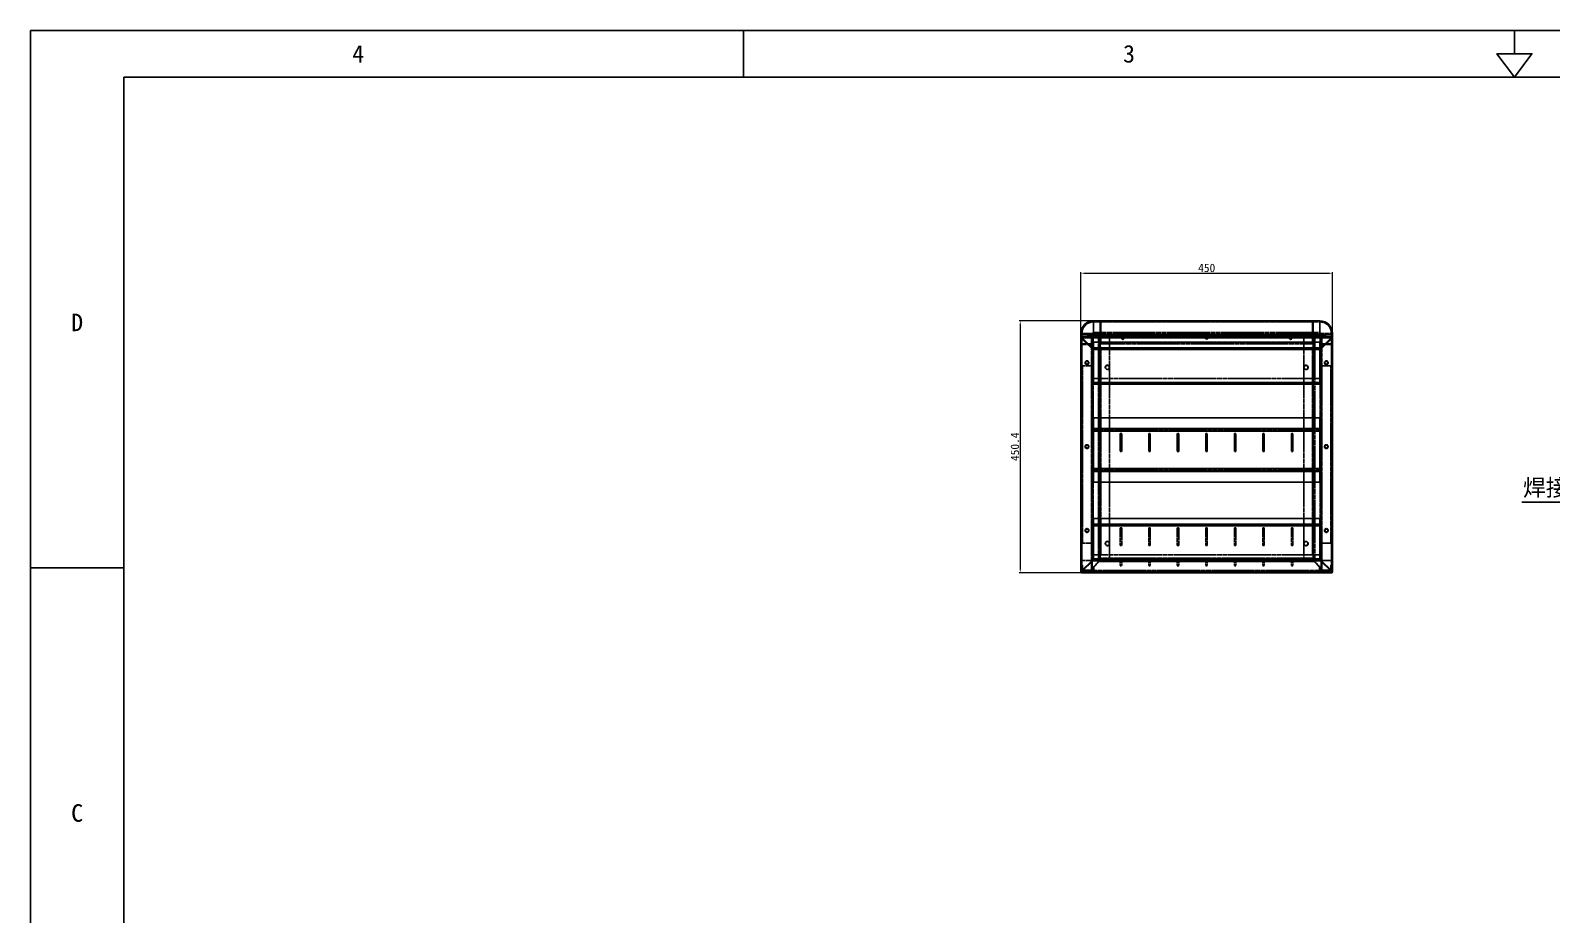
# Model space of a CAD drawing. Header units: millimetres. Extents: x 10653 to 40244, y 19163 to 29561.
# Drawn here: x 10653 to 13373, y 26845 to 28426 of the extents above; entities that cross this region are included whole.
import ezdxf
from ezdxf import colors
from ezdxf.entities.mleader import LeaderData, LeaderLine
from ezdxf.enums import TextEntityAlignment as Align
from ezdxf.math import Vec2, Vec3

# ---------------------------------------------------------------- set-up
doc = ezdxf.new("R2010")
doc.units = ezdxf.units.MM
doc.header["$PDSIZE"] = -1
doc.linetypes.add('HIDDEN', pattern=[1.905, 1.27, -0.635])
for name, color, linetype in [('02___PRT_ALL_AXES', 7, 'Continuous'), ('DEFAULT_2', 8, 'HIDDEN'), ('print', 30, 'Continuous')]:
    doc.layers.add(name, color=color, linetype=linetype)
doc.layers.add('dim', color=2, linetype='Continuous', lineweight=9)
doc.styles.add('Dartop', font='')
doc.styles.get('Dartop').set_extended_font_data('FangSong_GB2312')
doc.dimstyles.new('3', dxfattribs={"dimtxt": 15, "dimasz": 7, "dimexe": 2, "dimexo": 3, "dimgap": 2, "dimtad": 1, "dimzin": 9, "dimdsep": 46, "dimtxsty": 'Standard', "dimcen": 1, "dimadec": 1, "dimazin": 2, "dimtfac": 0.5, "dimtmove": 0, "dimatfit": 3, "dimfxl": 0, "dimtolj": 1, "dimlwd": 9, "dimlwe": 9, "dimarcsym": 0})

# ---------------------------------------------------------------- blocks, each defined once
blk = doc.blocks.new('*D329')
at = {"layer": 'Defpoints', "color": 0, "lineweight": 9, "transparency": 16777216}
for p in [(12981.6, 27991.7), (12531.6, 27869.6), (12981.6, 27826.8)]:
    blk.add_point(p, dxfattribs=at)
at = {"layer": 'dim', "color": 0, "lineweight": 9, "transparency": 16777216}
for p, q in [((12531.6, 27872.6), (12531.6, 27993.7)), ((12538.6, 27991.7), (12974.6, 27991.7)), ((12981.6, 27829.8), (12981.6, 27993.7))]:
    blk.add_line(p, q, dxfattribs=at)
for points in [[(12538.6, 27992.9), (12538.6, 27990.5), (12531.6, 27991.7)], [(12974.6, 27992.9), (12974.6, 27990.5), (12981.6, 27991.7)]]:
    blk.add_solid(points, dxfattribs=at)
at = {"layer": 'dim', "color": 0, "lineweight": 9, "transparency": 16777216, "insert": (12756.6, 28001.2), "char_height": 15, "attachment_point": 5}
blk.add_mtext('\\A1;450', dxfattribs=at)
blk = doc.blocks.new('*D330')
at = {"layer": 'Defpoints', "color": 0, "lineweight": 9, "transparency": 16777216}
for p in [(12636.6, 27906.7), (12423.2, 27456.3), (12636.6, 27456.3)]:
    blk.add_point(p, dxfattribs=at)
at = {"layer": 'dim', "color": 0, "lineweight": 9, "transparency": 16777216}
for p, q in [((12633.6, 27906.7), (12421.2, 27906.7)), ((12423.2, 27899.7), (12423.2, 27463.3)), ((12633.6, 27456.3), (12421.2, 27456.3))]:
    blk.add_line(p, q, dxfattribs=at)
for points in [[(12422, 27899.7), (12424.4, 27899.7), (12423.2, 27906.7)], [(12422, 27463.3), (12424.4, 27463.3), (12423.2, 27456.3)]]:
    blk.add_solid(points, dxfattribs=at)
at = {"layer": 'dim', "color": 0, "lineweight": 9, "transparency": 16777216, "insert": (12413.7, 27681.5), "char_height": 15, "attachment_point": 5, "rotation": 90}
blk.add_mtext('\\A1;450.4', dxfattribs=at)

msp = doc.modelspace()

# ---------------------------------------------------------------- linework, layer by layer
at = {"color": 0}
for p, q in [((11928.486, 28342.399), (11928.486, 28425.94)), ((13306.917, 28384.169), (13306.917, 28425.94)), ((10820.351, 24833.664), (10820.351, 28342.399)), ((10820.351, 28342.399), (15793.483, 28342.399)), ((10820.351, 27465.215), (10653.269, 27465.215))]:
    msp.add_line(p, q, dxfattribs=at)
at = {"color": 7, "linetype": 'Continuous'}
for p, q in [((12531.585, 27883.861), (12531.585, 27881.321)), ((12981.585, 27882.321), (12531.585, 27882.321)), ((12543.085, 27881.321), (12543.085, 27880.321)), ((12958.725, 27906.721), (12554.445, 27906.721)), ((12563.085, 27881.321), (12563.085, 27880.321)), ((12565.085, 27880.321), (12565.085, 27881.321)), ((12948.085, 27880.321), (12948.085, 27881.321)), ((12950.085, 27881.321), (12950.085, 27880.321)), ((12970.085, 27881.321), (12970.085, 27880.321)), ((12981.585, 27881.321), (12981.585, 27883.861)), ((12531.585, 27878.321), (12532.585, 27878.321)), ((12531.585, 27876.321), (12533.585, 27876.321)), ((12532.585, 27878.321), (12532.585, 27876.321)), ((12533.478, 27874.39), (12533.532, 27874.39)), ((12533.511, 27874.415), (12533.532, 27874.39)), ((12533.532, 27874.39), (12533.567, 27874.344)), ((12563.085, 27880.321), (12543.085, 27880.321)), ((12563.085, 27879.321), (12565.085, 27879.321)), ((12564.085, 27879.321), (12564.085, 27878.321)), ((12948.085, 27879.321), (12950.085, 27879.321)), ((12949.085, 27878.321), (12949.085, 27879.321)), ((12950.085, 27880.321), (12970.085, 27880.321)), ((12981.585, 27876.321), (12979.585, 27876.321)), ((12979.639, 27874.39), (12979.603, 27874.344)), ((12979.659, 27874.415), (12979.639, 27874.39)), ((12979.693, 27874.39), (12979.639, 27874.39)), ((12981.585, 27878.321), (12980.585, 27878.321)), ((12980.585, 27878.321), (12980.585, 27876.321)), ((12550.585, 27461.621), (12550.585, 27477.321)), ((12551.585, 27478.321), (12554.085, 27478.321)), ((12552.085, 27480.321), (12552.085, 27478.321)), ((12554.085, 27480.321), (12552.085, 27480.321)), ((12552.085, 27478.305), (12552.085, 27460.337)), ((12602.085, 27478.305), (12552.085, 27478.305)), ((12602.085, 27478.305), (12602.085, 27476.221)), ((12604.585, 27477.221), (12602.085, 27477.221)), ((12653.085, 27478.305), (12604.585, 27478.305)), ((12604.585, 27478.305), (12604.585, 27476.221)), ((12653.085, 27478.305), (12653.085, 27476.221)), ((12655.585, 27477.221), (12653.085, 27477.221)), ((12704.085, 27478.305), (12655.585, 27478.305)), ((12655.585, 27478.305), (12655.585, 27476.221)), ((12704.085, 27478.305), (12704.085, 27476.221)), ((12706.585, 27477.221), (12704.085, 27477.221)), ((12755.085, 27478.305), (12706.585, 27478.305)), ((12706.585, 27478.305), (12706.585, 27476.221)), ((12755.085, 27478.305), (12755.085, 27476.221)), ((12757.585, 27477.221), (12755.085, 27477.221)), ((12806.085, 27478.305), (12757.585, 27478.305)), ((12757.585, 27478.305), (12757.585, 27476.221)), ((12806.085, 27478.305), (12806.085, 27476.221)), ((12808.585, 27477.221), (12806.085, 27477.221)), ((12857.085, 27478.305), (12808.585, 27478.305)), ((12808.585, 27478.305), (12808.585, 27476.221)), ((12857.085, 27478.305), (12857.085, 27476.221)), ((12859.585, 27477.221), (12857.085, 27477.221)), ((12908.085, 27478.305), (12859.585, 27478.305)), ((12859.585, 27478.305), (12859.585, 27476.221)), ((12908.085, 27478.305), (12908.085, 27476.221)), ((12910.585, 27477.221), (12908.085, 27477.221)), ((12961.085, 27478.305), (12910.585, 27478.305)), ((12910.585, 27478.305), (12910.585, 27476.221)), ((12961.085, 27480.321), (12959.085, 27480.321)), ((12959.085, 27478.321), (12961.585, 27478.321)), ((12961.085, 27480.321), (12961.085, 27478.321)), ((12961.085, 27478.305), (12961.085, 27460.337)), ((12962.585, 27477.321), (12962.585, 27461.621)), ((12531.585, 27458.321), (12553.169, 27458.321)), ((12531.866, 27457.321), (12531.585, 27457.321)), ((12532.585, 27457.321), (12532.585, 27458.321)), ((12532.585, 27456.602), (12532.585, 27456.321)), ((12533.478, 27460.253), (12533.532, 27460.253)), ((12533.511, 27460.227), (12533.532, 27460.253)), ((12533.532, 27460.253), (12533.567, 27460.298)), ((12533.585, 27456.321), (12533.585, 27457.321)), ((12533.91, 27460.646), (12534.585, 27460.646)), ((12534.585, 27460.646), (12534.585, 27461.321)), ((12534.61, 27459.621), (12534.61, 27460.621)), ((12549.585, 27460.621), (12534.61, 27460.621)), ((12549.585, 27459.621), (12549.585, 27460.621)), ((12551.585, 27461.621), (12550.585, 27461.621)), ((12551.585, 27456.321), (12551.585, 27457.321)), ((12554.585, 27460.337), (12552.085, 27460.337)), ((12554.585, 27460.321), (12552.085, 27460.321)), ((12552.085, 27460.321), (12552.085, 27459.321)), ((12553.169, 27457.321), (12553.169, 27458.321)), ((12553.185, 27457.305), (12554.185, 27457.305)), ((12553.185, 27457.221), (12554.585, 27457.221)), ((12554.185, 27456.221), (12554.185, 27457.305)), ((12554.585, 27456.221), (12554.585, 27457.221)), ((12961.085, 27460.337), (12958.585, 27460.337)), ((12961.085, 27460.321), (12958.585, 27460.321)), ((12958.585, 27457.221), (12959.985, 27457.221)), ((12958.585, 27456.221), (12958.585, 27457.221)), ((12959.985, 27457.305), (12958.985, 27457.305)), ((12958.985, 27456.221), (12958.985, 27457.305)), ((12960.001, 27458.321), (12981.585, 27458.321)), ((12960.001, 27457.321), (12960.001, 27458.321)), ((12961.085, 27460.321), (12961.085, 27459.321)), ((12961.585, 27461.621), (12962.585, 27461.621)), ((12961.585, 27456.321), (12961.585, 27457.321)), ((12963.585, 27460.621), (12978.56, 27460.621)), ((12963.585, 27459.621), (12963.585, 27460.621)), ((12978.56, 27459.621), (12978.56, 27460.621)), ((12978.585, 27460.646), (12978.585, 27461.321)), ((12979.26, 27460.646), (12978.585, 27460.646)), ((12979.585, 27456.321), (12979.585, 27457.321)), ((12979.639, 27460.253), (12979.603, 27460.298)), ((12979.693, 27460.253), (12979.639, 27460.253)), ((12979.659, 27460.227), (12979.639, 27460.253)), ((12980.585, 27457.321), (12980.585, 27458.321)), ((12980.585, 27456.602), (12980.585, 27456.321)), ((12981.304, 27457.321), (12981.585, 27457.321))]:
    msp.add_line(p, q, dxfattribs=at)
at = {"color": 3, "linetype": 'Continuous'}
for p, q in [((12531.585, 27881.321), (12531.585, 27457.321)), ((12981.585, 27881.321), (12531.585, 27881.321)), ((12532.61, 27881.321), (12532.61, 27878.321)), ((12980.56, 27878.321), (12980.56, 27881.321)), ((12981.585, 27457.321), (12981.585, 27881.321)), ((12980.585, 27878.321), (12532.585, 27878.321)), ((12532.585, 27877.321), (12551.585, 27858.321)), ((12533.478, 27874.39), (12533.585, 27874.321)), ((12979.585, 27876.321), (12533.585, 27876.321)), ((12533.585, 27874.321), (12533.585, 27460.321)), ((12551.585, 27856.321), (12533.585, 27874.321)), ((12961.585, 27858.321), (12551.585, 27858.321)), ((12551.585, 27461.621), (12551.585, 27856.321)), ((12552.56, 27880.321), (12552.56, 27878.321)), ((12553.585, 27880.321), (12553.585, 27878.321)), ((12554.085, 27793.321), (12554.085, 27858.321)), ((12554.085, 27855.321), (12959.085, 27855.321)), ((12563.085, 27878.321), (12563.085, 27879.321)), ((12565.085, 27880.321), (12565.085, 27878.321)), ((12565.085, 27880.321), (12948.085, 27880.321)), ((12948.085, 27878.321), (12948.085, 27880.321)), ((12950.085, 27879.321), (12950.085, 27878.321)), ((12959.085, 27793.321), (12959.085, 27858.321)), ((12959.585, 27878.321), (12959.585, 27880.321)), ((12960.61, 27878.321), (12960.61, 27880.321)), ((12961.585, 27858.321), (12980.585, 27877.321)), ((12979.585, 27874.321), (12961.585, 27856.321)), ((12961.585, 27856.321), (12961.585, 27461.621)), ((12979.693, 27874.39), (12979.585, 27874.321)), ((12979.585, 27460.321), (12979.585, 27874.321)), ((12554.085, 27796.321), (12959.085, 27796.321)), ((12554.085, 27793.321), (12959.085, 27793.321)), ((12554.085, 27618.321), (12554.085, 27733.321)), ((12959.085, 27733.321), (12554.085, 27733.321)), ((12959.085, 27618.321), (12959.085, 27733.321)), ((12959.085, 27714.321), (12554.085, 27714.321)), ((12959.085, 27713.321), (12554.085, 27713.321)), ((12959.085, 27709.321), (12554.085, 27709.321)), ((12959.085, 27642.321), (12554.085, 27642.321)), ((12959.085, 27638.321), (12554.085, 27638.321)), ((12959.085, 27637.321), (12554.085, 27637.321)), ((12959.085, 27618.321), (12554.085, 27618.321)), ((12554.085, 27478.321), (12554.085, 27553.321)), ((12554.085, 27553.321), (12959.085, 27553.321)), ((12959.085, 27543.321), (12554.085, 27543.321)), ((12554.085, 27540.321), (12959.085, 27540.321)), ((12959.085, 27478.321), (12959.085, 27553.321)), ((12533.585, 27460.321), (12551.585, 27478.321)), ((12550.585, 27475.321), (12535.885, 27460.621)), ((12552.085, 27476.821), (12551.585, 27476.321)), ((12554.085, 27481.321), (12959.085, 27481.321)), ((12554.085, 27478.321), (12959.085, 27478.321)), ((12564.585, 27476.221), (12554.585, 27466.221)), ((12564.585, 27476.221), (12948.585, 27476.221)), ((12602.085, 27477.296), (12604.585, 27477.296)), ((12653.085, 27477.296), (12655.585, 27477.296)), ((12704.085, 27477.296), (12706.585, 27477.296)), ((12755.085, 27477.296), (12757.585, 27477.296)), ((12806.085, 27477.296), (12808.585, 27477.296)), ((12857.085, 27477.296), (12859.585, 27477.296)), ((12908.085, 27477.296), (12910.585, 27477.296)), ((12958.585, 27466.221), (12948.585, 27476.221)), ((12961.085, 27476.821), (12961.585, 27476.321)), ((12961.585, 27478.321), (12979.585, 27460.321)), ((12962.585, 27475.321), (12977.285, 27460.621)), ((12531.86, 27457.328), (12531.585, 27457.321)), ((12553.169, 27457.321), (12532.585, 27457.321)), ((12532.592, 27456.596), (12532.585, 27456.321)), ((12532.585, 27456.321), (12553.767, 27456.321)), ((12532.61, 27458.574), (12532.61, 27458.321)), ((12533.478, 27460.253), (12533.585, 27460.321)), ((12534.885, 27459.621), (12533.585, 27458.321)), ((12549.585, 27459.621), (12534.61, 27459.621)), ((12554.585, 27459.321), (12552.085, 27459.321)), ((12553.185, 27457.221), (12553.185, 27457.305)), ((12554.585, 27457.346), (12554.185, 27457.346)), ((12554.185, 27456.221), (12958.985, 27456.221)), ((12554.585, 27457.221), (12554.585, 27466.221)), ((12554.585, 27458.221), (12958.585, 27458.221)), ((12958.585, 27457.221), (12958.585, 27466.221)), ((12961.085, 27459.321), (12958.585, 27459.321)), ((12958.985, 27457.346), (12958.585, 27457.346)), ((12980.585, 27456.321), (12959.403, 27456.321)), ((12959.985, 27457.221), (12959.985, 27457.305)), ((12960.001, 27457.321), (12980.585, 27457.321)), ((12963.585, 27459.621), (12978.56, 27459.621)), ((12978.285, 27459.621), (12979.585, 27458.321)), ((12979.693, 27460.253), (12979.585, 27460.321)), ((12980.56, 27458.321), (12980.56, 27458.574)), ((12980.578, 27456.596), (12980.585, 27456.321)), ((12981.31, 27457.328), (12981.585, 27457.321))]:
    msp.add_line(p, q, dxfattribs=at)
at = {"color": 0}
msp.add_lwpolyline([(13306.917, 28342.399), (13338.245, 28384.169), (13275.589, 28384.169), (13306.917, 28342.399)], close=True, dxfattribs=at)
at = {"color": 7, "linetype": 'Continuous'}
for centre, radius, start, end in [((12554.445, 27883.861), 22.86, 90, 180), ((12958.725, 27883.861), 22.86, 0, 90), ((12563.085, 27879.321), 1, 0, 90), ((12950.085, 27879.321), 1, 90, 180), ((12533.585, 27458.321), 1, 180, 270), ((12534.61, 27460.646), 0.025, 180, 270), ((12549.585, 27461.621), 1, 270, 0), ((12553.169, 27457.305), 1.016, 0, 90), ((12960.001, 27457.305), 1.016, 90, 180), ((12963.585, 27461.621), 1, 180, 270), ((12978.56, 27460.646), 0.025, 270, 0), ((12979.585, 27458.321), 1, 270, 0)]:
    msp.add_arc(centre, radius, start, end, dxfattribs=at)
at = {"color": 3, "linetype": 'Continuous'}
for centre, radius, start, end in [((12563.085, 27879.321), 2, 0, 90), ((12950.085, 27879.321), 2, 90, 180), ((12533.585, 27458.321), 2, 180, 270), ((12534.61, 27460.646), 1.025, 196.053702, 270), ((12549.585, 27461.621), 2, 270, 0), ((12553.169, 27457.305), 0.0159, 0, 90), ((12554.185, 27457.221), 1, 180, 270), ((12958.985, 27457.221), 1, 270, 0), ((12960.001, 27457.305), 0.0159, 90, 180), ((12963.585, 27461.621), 2, 180, 270), ((12978.56, 27460.646), 1.025, 270, 343.946298), ((12979.585, 27458.321), 2, 270, 0)]:
    msp.add_arc(centre, radius, start, end, dxfattribs=at)
at = {"color": 2, "linetype": 'Continuous'}
for centre in [(12579.085, 27823.321), (12934.085, 27823.321), (12579.085, 27508.321), (12934.085, 27508.321)]:
    msp.add_arc(centre, 4, 255, 195, dxfattribs=at)
at = {"color": 3, "linetype": 'Continuous'}
for points in [[(12531.585, 27876.321), (12531.585, 27876.153), (12531.677, 27875.886), (12531.903, 27875.582), (12532.234, 27875.246), (12532.767, 27874.845), (12533.231, 27874.547), (12533.478, 27874.39)], [(12981.585, 27876.321), (12981.585, 27876.153), (12981.493, 27875.886), (12981.267, 27875.582), (12980.936, 27875.246), (12980.403, 27874.845), (12979.939, 27874.547), (12979.693, 27874.39)], [(12531.585, 27458.321), (12531.585, 27458.489), (12531.677, 27458.756), (12531.903, 27459.06), (12532.234, 27459.397), (12532.767, 27459.797), (12533.231, 27460.096), (12533.478, 27460.253)], [(12981.585, 27458.321), (12981.585, 27458.489), (12981.493, 27458.756), (12981.267, 27459.06), (12980.936, 27459.397), (12980.403, 27459.797), (12979.939, 27460.096), (12979.693, 27460.253)]]:
    msp.add_open_spline(points, degree=3, knots=[0, 0, 0, 0, 0.18024056, 0.28657179, 0.40679, 0.68606918, 1, 1, 1, 1], dxfattribs=at)
at = {"color": 7, "linetype": 'Continuous'}
for points in [[(12532.585, 27876.321), (12532.585, 27876.161), (12532.637, 27875.827), (12532.847, 27875.347), (12533.152, 27874.878), (12533.389, 27874.572), (12533.511, 27874.415)], [(12980.585, 27876.321), (12980.585, 27876.161), (12980.533, 27875.827), (12980.323, 27875.347), (12980.018, 27874.878), (12979.782, 27874.572), (12979.659, 27874.415)], [(12532.585, 27458.321), (12532.585, 27458.482), (12532.637, 27458.815), (12532.847, 27459.295), (12533.152, 27459.764), (12533.389, 27460.07), (12533.511, 27460.227)], [(12980.585, 27458.321), (12980.585, 27458.482), (12980.533, 27458.815), (12980.323, 27459.295), (12980.018, 27459.764), (12979.782, 27460.07), (12979.659, 27460.227)]]:
    msp.add_open_spline(points, degree=3, knots=[0, 0, 0, 0, 0.22320891, 0.46241624, 0.72330962, 1, 1, 1, 1], dxfattribs=at)
at = {"layer": '02___PRT_ALL_AXES', "color": 8, "linetype": 'HIDDEN'}
for p, q in [((12548.085, 27881.321), (12548.085, 27880.321)), ((12548.085, 27881.321), (12555.085, 27881.321)), ((12550.085, 27882.321), (12550.085, 27881.321)), ((12550.085, 27882.321), (12553.085, 27882.321)), ((12550.585, 27881.321), (12550.585, 27880.321)), ((12552.585, 27881.321), (12552.585, 27880.321)), ((12553.085, 27882.321), (12553.085, 27881.321)), ((12555.085, 27881.321), (12555.085, 27880.321)), ((12629.335, 27881.321), (12629.335, 27880.321)), ((12629.335, 27881.321), (12630.085, 27881.321)), ((12630.085, 27882.321), (12630.085, 27881.321)), ((12630.085, 27882.321), (12633.085, 27882.321)), ((12630.085, 27881.321), (12633.085, 27881.321)), ((12631.585, 27880.321), (12631.585, 27881.321)), ((12633.085, 27882.321), (12633.085, 27881.321)), ((12633.085, 27881.321), (12633.835, 27881.321)), ((12633.835, 27881.321), (12633.835, 27880.321)), ((12649.585, 27906.721), (12649.585, 27905.721)), ((12663.085, 27906.721), (12649.585, 27906.721)), ((12663.085, 27905.721), (12649.585, 27905.721)), ((12658.085, 27906.721), (12658.085, 27905.721)), ((12658.585, 27906.721), (12658.585, 27905.721)), ((12663.085, 27906.721), (12663.085, 27905.721)), ((12754.335, 27881.321), (12754.335, 27880.321)), ((12754.335, 27881.321), (12755.085, 27881.321)), ((12755.085, 27882.321), (12755.085, 27881.321)), ((12755.085, 27882.321), (12758.085, 27882.321)), ((12755.085, 27881.321), (12758.085, 27881.321)), ((12756.585, 27880.321), (12756.585, 27881.321)), ((12758.085, 27882.321), (12758.085, 27881.321)), ((12758.085, 27881.321), (12758.835, 27881.321)), ((12758.835, 27881.321), (12758.835, 27880.321)), ((12850.085, 27906.721), (12850.085, 27905.721)), ((12863.585, 27906.721), (12850.085, 27906.721)), ((12863.585, 27905.721), (12850.085, 27905.721)), ((12854.585, 27906.721), (12854.585, 27905.721)), ((12855.085, 27906.721), (12855.085, 27905.721)), ((12863.585, 27906.721), (12863.585, 27905.721)), ((12879.335, 27881.321), (12879.335, 27880.321)), ((12879.335, 27881.321), (12880.085, 27881.321)), ((12880.085, 27882.321), (12880.085, 27881.321)), ((12880.085, 27882.321), (12883.085, 27882.321)), ((12880.085, 27881.321), (12883.085, 27881.321)), ((12881.585, 27880.321), (12881.585, 27881.321)), ((12883.085, 27882.321), (12883.085, 27881.321)), ((12883.085, 27881.321), (12883.835, 27881.321)), ((12883.835, 27881.321), (12883.835, 27880.321)), ((12960.085, 27882.321), (12960.085, 27881.321)), ((12960.085, 27882.321), (12963.085, 27882.321)), ((12960.085, 27881.321), (12963.085, 27881.321)), ((12963.085, 27882.321), (12963.085, 27881.321)), ((12548.085, 27880.321), (12555.085, 27880.321)), ((12564.085, 27877.971), (12564.085, 27873.471)), ((12565.085, 27877.971), (12564.085, 27877.971)), ((12565.085, 27873.471), (12564.085, 27873.471)), ((12565.085, 27877.971), (12565.085, 27873.471)), ((12629.335, 27880.321), (12633.835, 27880.321)), ((12652.585, 27866.721), (12652.585, 27865.721)), ((12652.585, 27866.721), (12668.585, 27866.721)), ((12652.585, 27865.721), (12668.585, 27865.721)), ((12668.585, 27866.721), (12668.585, 27865.721)), ((12754.335, 27880.321), (12758.835, 27880.321)), ((12844.585, 27866.721), (12844.585, 27865.721)), ((12844.585, 27866.721), (12860.585, 27866.721)), ((12844.585, 27865.721), (12860.585, 27865.721)), ((12860.585, 27866.721), (12860.585, 27865.721)), ((12879.335, 27880.321), (12883.835, 27880.321)), ((12948.085, 27877.971), (12948.085, 27873.471)), ((12949.085, 27877.971), (12948.085, 27877.971)), ((12948.085, 27875.721), (12949.085, 27875.721)), ((12949.085, 27873.471), (12948.085, 27873.471)), ((12949.085, 27877.971), (12949.085, 27873.471))]:
    msp.add_line(p, q, dxfattribs=at)
for centre, radius in [((12606.585, 27875.721), 2.25), ((12756.585, 27875.721), 2.25), ((12906.585, 27875.721), 2.25), ((12542.585, 27831.721), 3.5), ((12970.585, 27831.721), 3.5), ((12542.585, 27681.721), 3.5), ((12970.585, 27681.721), 3.5), ((12542.585, 27531.721), 3.5), ((12970.585, 27531.721), 3.5)]:
    msp.add_circle(centre, radius, dxfattribs=at)
at = {"layer": '02___PRT_ALL_AXES', "color": 3, "linetype": 'Continuous'}
for centre in [(12579.085, 27823.321), (12934.085, 27823.321), (12579.085, 27508.321), (12934.085, 27508.321)]:
    msp.add_circle(centre, 3.5, dxfattribs=at)
at = {"layer": 'DEFAULT_2', "color": 8, "linetype": 'HIDDEN'}
for p, q in [((12531.585, 27883.861), (12553.585, 27883.861)), ((12532.585, 27883.861), (12532.585, 27878.321)), ((12532.61, 27883.861), (12532.61, 27881.321)), ((12533.585, 27874.321), (12533.585, 27883.861)), ((12552.56, 27883.861), (12552.56, 27880.321)), ((12552.585, 27883.861), (12552.585, 27477.32)), ((12553.585, 27883.861), (12553.585, 27880.321)), ((12554.445, 27906.721), (12554.445, 27884.721)), ((12567.085, 27905.721), (12554.445, 27905.721)), ((12958.725, 27905.696), (12554.445, 27905.696)), ((12958.725, 27904.721), (12554.445, 27904.721)), ((12958.725, 27885.746), (12554.445, 27885.746)), ((12958.725, 27885.721), (12554.445, 27885.721)), ((12958.725, 27884.721), (12554.445, 27884.721)), ((12557.585, 27881.321), (12557.585, 27882.321)), ((12566.085, 27877.321), (12566.085, 27905.721)), ((12567.085, 27867.721), (12567.085, 27905.721)), ((12946.085, 27905.721), (12567.085, 27905.721)), ((12946.085, 27867.721), (12946.085, 27905.721)), ((12958.725, 27905.721), (12946.085, 27905.721)), ((12947.085, 27877.321), (12947.085, 27905.721)), ((12955.585, 27881.321), (12955.585, 27882.321)), ((12958.085, 27881.321), (12958.085, 27880.321)), ((12958.725, 27906.721), (12958.725, 27884.721)), ((12959.585, 27880.321), (12959.585, 27883.861)), ((12981.585, 27883.861), (12959.585, 27883.861)), ((12960.585, 27477.321), (12960.585, 27883.861)), ((12960.61, 27880.321), (12960.61, 27883.861)), ((12962.585, 27881.321), (12962.585, 27880.321)), ((12965.085, 27881.321), (12965.085, 27880.321)), ((12979.585, 27874.321), (12979.585, 27883.861)), ((12980.56, 27881.321), (12980.56, 27883.861)), ((12980.585, 27878.321), (12980.585, 27883.861)), ((12980.585, 27877.321), (12532.585, 27877.321)), ((12533.585, 27876.621), (12532.585, 27876.621)), ((12532.585, 27826.321), (12532.585, 27876.321)), ((12533.585, 27865.637), (12532.585, 27865.637)), ((12532.61, 27878.321), (12532.61, 27458.574)), ((12533.477, 27878.318), (12533.531, 27877.32)), ((12533.511, 27874.415), (12533.532, 27874.39)), ((12533.532, 27874.39), (12533.585, 27874.321)), ((12533.567, 27874.344), (12533.585, 27874.321)), ((12533.601, 27865.621), (12533.601, 27864.621)), ((12549.585, 27865.621), (12533.601, 27865.621)), ((12549.585, 27864.621), (12533.601, 27864.621)), ((12549.585, 27865.621), (12549.585, 27864.621)), ((12550.56, 27878.321), (12550.56, 27877.321)), ((12550.585, 27877.296), (12550.585, 27865.621)), ((12551.585, 27877.296), (12550.585, 27877.296)), ((12551.585, 27865.621), (12550.585, 27865.621)), ((12550.585, 27477.321), (12550.585, 27863.621)), ((12551.585, 27863.621), (12550.585, 27863.621)), ((12551.585, 27877.296), (12551.585, 27865.621)), ((12551.585, 27856.321), (12551.585, 27863.621)), ((12552.56, 27878.321), (12552.56, 27477.296)), ((12553.585, 27878.321), (12553.585, 27477.321)), ((12554.085, 27868.321), (12554.085, 27858.321)), ((12554.085, 27868.321), (12959.085, 27868.321)), ((12563.085, 27480.321), (12563.085, 27878.321)), ((12564.085, 27878.321), (12564.085, 27480.321)), ((12565.085, 27878.321), (12565.085, 27480.321)), ((12565.085, 27860.321), (12567.585, 27860.321)), ((12566.085, 27877.321), (12566.085, 27482.321)), ((12567.085, 27877.221), (12566.085, 27877.221)), ((12567.085, 27875.721), (12566.085, 27875.721)), ((12567.085, 27874.221), (12566.085, 27874.221)), ((12567.085, 27867.721), (12566.085, 27867.721)), ((12946.085, 27867.721), (12567.085, 27867.721)), ((12567.585, 27487.321), (12567.585, 27860.321)), ((12568.085, 27866.721), (12568.085, 27865.721)), ((12945.085, 27866.721), (12568.085, 27866.721)), ((12945.085, 27865.721), (12568.085, 27865.721)), ((12583.085, 27877.321), (12583.085, 27482.321)), ((12930.085, 27482.321), (12930.085, 27877.321)), ((12945.085, 27866.721), (12945.085, 27865.721)), ((12945.585, 27487.321), (12945.585, 27860.321)), ((12948.085, 27860.321), (12945.585, 27860.321)), ((12947.085, 27877.221), (12946.085, 27877.221)), ((12946.085, 27875.721), (12947.085, 27875.721)), ((12947.085, 27874.221), (12946.085, 27874.221)), ((12946.085, 27867.721), (12947.085, 27867.721)), ((12947.085, 27482.321), (12947.085, 27877.321)), ((12948.085, 27878.321), (12948.085, 27480.321)), ((12949.085, 27878.321), (12949.085, 27480.321)), ((12950.085, 27878.321), (12950.085, 27480.321)), ((12959.085, 27868.321), (12959.085, 27858.321)), ((12959.585, 27477.321), (12959.585, 27878.321)), ((12960.61, 27477.296), (12960.61, 27878.321)), ((12961.585, 27877.296), (12961.585, 27865.621)), ((12961.585, 27877.296), (12962.585, 27877.296)), ((12961.585, 27865.621), (12962.585, 27865.621)), ((12961.585, 27863.621), (12962.585, 27863.621)), ((12961.585, 27863.621), (12961.585, 27856.321)), ((12962.585, 27877.296), (12962.585, 27865.621)), ((12962.585, 27863.621), (12962.585, 27477.321)), ((12962.61, 27878.321), (12962.61, 27877.321)), ((12963.585, 27865.621), (12979.569, 27865.621)), ((12963.585, 27865.621), (12963.585, 27864.621)), ((12963.585, 27864.621), (12979.569, 27864.621)), ((12979.569, 27865.621), (12979.569, 27864.621)), ((12979.585, 27876.621), (12980.585, 27876.621)), ((12979.639, 27874.39), (12979.585, 27874.321)), ((12979.603, 27874.344), (12979.585, 27874.321)), ((12979.585, 27865.637), (12980.585, 27865.637)), ((12979.694, 27878.318), (12979.639, 27877.32)), ((12979.659, 27874.415), (12979.639, 27874.39)), ((12980.56, 27458.574), (12980.56, 27878.321)), ((12980.585, 27826.321), (12980.585, 27876.321)), ((12532.585, 27826.321), (12532.585, 27509.321)), ((12532.585, 27826.321), (12551.585, 27826.321)), ((12533.61, 27826.321), (12533.61, 27509.321)), ((12534.585, 27826.321), (12534.585, 27509.321)), ((12542.585, 27835.221), (12542.585, 27834.221)), ((12542.585, 27828.221), (12542.585, 27829.221)), ((12980.585, 27826.321), (12961.585, 27826.321)), ((12970.585, 27835.221), (12970.585, 27834.221)), ((12970.585, 27828.221), (12970.585, 27829.221)), ((12978.585, 27509.321), (12978.585, 27826.321)), ((12979.56, 27509.321), (12979.56, 27826.321)), ((12980.585, 27509.321), (12980.585, 27826.321)), ((12554.085, 27803.321), (12959.085, 27803.321)), ((12959.085, 27710.321), (12554.085, 27710.321)), ((12602.085, 27705.121), (12602.085, 27673.121)), ((12604.585, 27705.121), (12602.085, 27705.121)), ((12604.585, 27673.121), (12604.585, 27705.121)), ((12653.085, 27705.121), (12653.085, 27673.121)), ((12655.585, 27705.121), (12653.085, 27705.121)), ((12655.585, 27673.121), (12655.585, 27705.121)), ((12704.085, 27705.121), (12704.085, 27673.121)), ((12706.585, 27705.121), (12704.085, 27705.121)), ((12706.585, 27673.121), (12706.585, 27705.121)), ((12755.085, 27705.121), (12755.085, 27673.121)), ((12757.585, 27705.121), (12755.085, 27705.121)), ((12757.585, 27673.121), (12757.585, 27705.121)), ((12808.585, 27705.121), (12806.085, 27705.121)), ((12806.085, 27705.121), (12806.085, 27673.121)), ((12808.585, 27673.121), (12808.585, 27705.121)), ((12859.585, 27705.121), (12857.085, 27705.121)), ((12857.085, 27705.121), (12857.085, 27673.121)), ((12859.585, 27673.121), (12859.585, 27705.121)), ((12910.585, 27705.121), (12908.085, 27705.121)), ((12908.085, 27705.121), (12908.085, 27673.121)), ((12910.585, 27673.121), (12910.585, 27705.121)), ((12542.585, 27685.221), (12542.585, 27684.221)), ((12542.585, 27678.221), (12542.585, 27679.221)), ((12602.085, 27673.121), (12604.585, 27673.121)), ((12653.085, 27673.121), (12655.585, 27673.121)), ((12704.085, 27673.121), (12706.585, 27673.121)), ((12755.085, 27673.121), (12757.585, 27673.121)), ((12806.085, 27673.121), (12808.585, 27673.121)), ((12857.085, 27673.121), (12859.585, 27673.121)), ((12908.085, 27673.121), (12910.585, 27673.121)), ((12970.585, 27685.221), (12970.585, 27684.221)), ((12970.585, 27678.221), (12970.585, 27679.221)), ((12959.085, 27641.321), (12554.085, 27641.321)), ((12542.585, 27535.221), (12542.585, 27534.221)), ((12542.585, 27528.221), (12542.585, 27529.221)), ((12602.085, 27536.621), (12602.085, 27504.621)), ((12604.585, 27536.621), (12602.085, 27536.621)), ((12604.585, 27504.621), (12604.585, 27536.621)), ((12655.585, 27536.621), (12653.085, 27536.621)), ((12653.085, 27536.621), (12653.085, 27504.621)), ((12655.585, 27504.621), (12655.585, 27536.621)), ((12706.585, 27536.621), (12704.085, 27536.621)), ((12704.085, 27536.621), (12704.085, 27504.621)), ((12706.585, 27504.621), (12706.585, 27536.621)), ((12757.585, 27536.621), (12755.085, 27536.621)), ((12755.085, 27536.621), (12755.085, 27504.621)), ((12757.585, 27504.621), (12757.585, 27536.621)), ((12808.585, 27536.621), (12806.085, 27536.621)), ((12806.085, 27536.621), (12806.085, 27504.621)), ((12808.585, 27504.621), (12808.585, 27536.621)), ((12859.585, 27536.621), (12857.085, 27536.621)), ((12857.085, 27536.621), (12857.085, 27504.621)), ((12859.585, 27504.621), (12859.585, 27536.621)), ((12910.585, 27536.621), (12908.085, 27536.621)), ((12908.085, 27536.621), (12908.085, 27504.621)), ((12910.585, 27504.621), (12910.585, 27536.621)), ((12970.585, 27535.221), (12970.585, 27534.221)), ((12970.585, 27528.221), (12970.585, 27529.221)), ((12532.585, 27509.321), (12532.585, 27458.321)), ((12532.585, 27509.321), (12551.585, 27509.321)), ((12602.085, 27504.621), (12604.585, 27504.621)), ((12653.085, 27504.621), (12655.585, 27504.621)), ((12704.085, 27504.621), (12706.585, 27504.621)), ((12755.085, 27504.621), (12757.585, 27504.621)), ((12806.085, 27504.621), (12808.585, 27504.621)), ((12857.085, 27504.621), (12859.585, 27504.621)), ((12908.085, 27504.621), (12910.585, 27504.621)), ((12980.585, 27509.321), (12961.585, 27509.321)), ((12980.585, 27458.321), (12980.585, 27509.321)), ((12532.585, 27478.321), (12551.585, 27478.321)), ((12551.585, 27476.321), (12550.585, 27475.321)), ((12961.085, 27479.321), (12552.085, 27479.321)), ((12552.085, 27478.321), (12552.085, 27478.305)), ((12552.56, 27477.296), (12552.085, 27476.821)), ((12552.585, 27478.321), (12552.56, 27477.296)), ((12552.585, 27477.321), (12552.56, 27477.296)), ((12553.585, 27477.321), (12552.56, 27477.296)), ((12552.56, 27477.296), (12602.085, 27477.296)), ((12552.584, 27477.321), (12960.586, 27477.321)), ((12552.585, 27477.321), (12552.585, 27477.321)), ((12552.585, 27477.321), (12552.585, 27477.321)), ((12554.085, 27488.321), (12959.085, 27488.321)), ((12959.085, 27480.321), (12554.085, 27480.321)), ((12564.585, 27477.221), (12554.585, 27467.221)), ((12949.085, 27482.321), (12564.085, 27482.321)), ((12602.085, 27477.221), (12564.585, 27477.221)), ((12565.085, 27489.321), (12567.585, 27489.321)), ((12565.085, 27487.321), (12567.585, 27487.321)), ((12565.977, 27480.324), (12566.031, 27481.323)), ((12566.085, 27480.321), (12566.085, 27481.321)), ((12583.085, 27480.321), (12583.085, 27481.321)), ((12602.085, 27479.321), (12602.085, 27478.305)), ((12602.085, 27476.221), (12602.085, 27468.821)), ((12604.585, 27479.321), (12604.585, 27478.305)), ((12604.585, 27477.296), (12653.085, 27477.296)), ((12653.085, 27477.221), (12604.585, 27477.221)), ((12604.585, 27476.221), (12604.585, 27468.821)), ((12653.085, 27479.321), (12653.085, 27478.305)), ((12653.085, 27476.221), (12653.085, 27468.821)), ((12655.585, 27479.321), (12655.585, 27478.305)), ((12655.585, 27477.296), (12704.085, 27477.296)), ((12704.085, 27477.221), (12655.585, 27477.221)), ((12655.585, 27476.221), (12655.585, 27468.821)), ((12704.085, 27479.321), (12704.085, 27478.305)), ((12704.085, 27476.221), (12704.085, 27468.821)), ((12706.585, 27479.321), (12706.585, 27478.305)), ((12706.585, 27477.296), (12755.085, 27477.296)), ((12755.085, 27477.221), (12706.585, 27477.221)), ((12706.585, 27476.221), (12706.585, 27468.821)), ((12755.085, 27479.321), (12755.085, 27478.305)), ((12755.085, 27476.221), (12755.085, 27468.821)), ((12757.585, 27479.321), (12757.585, 27478.305)), ((12757.585, 27477.296), (12806.085, 27477.296)), ((12806.085, 27477.221), (12757.585, 27477.221)), ((12757.585, 27476.221), (12757.585, 27468.821)), ((12806.085, 27479.321), (12806.085, 27478.305)), ((12806.085, 27476.221), (12806.085, 27468.821)), ((12808.585, 27479.321), (12808.585, 27478.305)), ((12808.585, 27477.296), (12857.085, 27477.296)), ((12857.085, 27477.221), (12808.585, 27477.221)), ((12808.585, 27476.221), (12808.585, 27468.821)), ((12857.085, 27479.321), (12857.085, 27478.305)), ((12857.085, 27476.221), (12857.085, 27468.821)), ((12859.585, 27479.321), (12859.585, 27478.305)), ((12859.585, 27477.296), (12908.085, 27477.296)), ((12908.085, 27477.221), (12859.585, 27477.221)), ((12859.585, 27476.221), (12859.585, 27468.821)), ((12908.085, 27479.321), (12908.085, 27478.305)), ((12908.085, 27476.221), (12908.085, 27468.821)), ((12910.585, 27479.321), (12910.585, 27478.305)), ((12910.585, 27477.296), (12960.61, 27477.296)), ((12948.585, 27477.221), (12910.585, 27477.221)), ((12910.585, 27476.221), (12910.585, 27468.821)), ((12930.085, 27480.321), (12930.085, 27481.321)), ((12948.085, 27489.321), (12945.585, 27489.321)), ((12948.085, 27487.321), (12945.585, 27487.321)), ((12947.085, 27480.321), (12947.085, 27481.321)), ((12947.194, 27480.324), (12947.139, 27481.323)), ((12958.585, 27467.221), (12948.585, 27477.221)), ((12959.585, 27477.321), (12960.61, 27477.296)), ((12960.585, 27478.321), (12960.61, 27477.296)), ((12960.585, 27477.321), (12960.586, 27477.321)), ((12960.585, 27477.321), (12960.586, 27477.321)), ((12960.586, 27477.321), (12960.61, 27477.296)), ((12960.61, 27477.296), (12961.085, 27476.821)), ((12961.085, 27478.321), (12961.085, 27478.305)), ((12961.585, 27478.321), (12980.585, 27478.321)), ((12961.585, 27476.321), (12962.585, 27475.321)), ((12532.585, 27457.346), (12531.86, 27457.328)), ((12532.585, 27457.321), (12531.866, 27457.321)), ((12532.61, 27457.346), (12532.585, 27457.346)), ((12532.586, 27457.322), (12532.585, 27457.321)), ((12532.585, 27457.321), (12532.585, 27456.602)), ((12532.61, 27457.346), (12532.586, 27457.322)), ((12532.61, 27457.32), (12532.592, 27456.596)), ((12532.61, 27458.321), (12532.61, 27457.346)), ((12532.61, 27457.346), (12533.585, 27458.321)), ((12554.185, 27457.346), (12532.61, 27457.346)), ((12532.61, 27457.346), (12532.61, 27457.32)), ((12533.511, 27460.227), (12533.532, 27460.253)), ((12533.532, 27460.253), (12533.585, 27460.321)), ((12533.567, 27460.298), (12533.585, 27460.321)), ((12533.585, 27469.621), (12534.585, 27469.621)), ((12533.585, 27460.646), (12533.91, 27460.646)), ((12533.585, 27458.321), (12533.585, 27460.321)), ((12534.585, 27461.321), (12534.585, 27469.621)), ((12535.885, 27460.621), (12534.885, 27459.621)), ((12552.085, 27460.337), (12552.085, 27460.321)), ((12553.169, 27458.321), (12960.001, 27458.321)), ((12553.169, 27457.321), (12960.001, 27457.321)), ((12553.767, 27456.321), (12959.403, 27456.321)), ((12554.585, 27466.221), (12554.585, 27467.221)), ((12958.585, 27460.337), (12554.585, 27460.337)), ((12958.585, 27460.321), (12554.585, 27460.321)), ((12958.585, 27459.321), (12554.585, 27459.321)), ((12958.585, 27457.346), (12554.585, 27457.346)), ((12958.585, 27457.221), (12554.585, 27457.221)), ((12602.085, 27468.821), (12604.585, 27468.821)), ((12653.085, 27468.821), (12655.585, 27468.821)), ((12704.085, 27468.821), (12706.585, 27468.821)), ((12755.085, 27468.821), (12757.585, 27468.821)), ((12806.085, 27468.821), (12808.585, 27468.821)), ((12857.085, 27468.821), (12859.585, 27468.821)), ((12908.085, 27468.821), (12910.585, 27468.821)), ((12958.585, 27466.221), (12958.585, 27467.221)), ((12980.56, 27457.346), (12958.985, 27457.346)), ((12961.085, 27460.337), (12961.085, 27460.321)), ((12977.285, 27460.621), (12978.285, 27459.621)), ((12979.585, 27469.621), (12978.585, 27469.621)), ((12978.585, 27461.321), (12978.585, 27469.621)), ((12979.585, 27460.646), (12979.26, 27460.646)), ((12979.585, 27458.321), (12979.585, 27460.321)), ((12979.603, 27460.298), (12979.585, 27460.321)), ((12979.639, 27460.253), (12979.585, 27460.321)), ((12980.56, 27457.346), (12979.585, 27458.321)), ((12979.659, 27460.227), (12979.639, 27460.253)), ((12980.56, 27457.346), (12980.56, 27458.321)), ((12980.56, 27457.346), (12980.585, 27457.321)), ((12980.56, 27457.346), (12980.585, 27457.346)), ((12980.56, 27457.346), (12980.561, 27457.321)), ((12980.561, 27457.321), (12980.578, 27456.596)), ((12980.585, 27457.346), (12981.31, 27457.328)), ((12980.585, 27457.322), (12980.585, 27457.321)), ((12980.585, 27457.321), (12981.304, 27457.321)), ((12980.585, 27456.602), (12980.585, 27457.321))]:
    msp.add_line(p, q, dxfattribs=at)
for centre, radius in [((12606.585, 27875.721), 1.5), ((12756.585, 27875.721), 1.5), ((12906.585, 27875.721), 1.5), ((12542.585, 27831.721), 3.5), ((12542.585, 27831.721), 2.5), ((12970.585, 27831.721), 3.5), ((12970.585, 27831.721), 2.5), ((12542.585, 27681.721), 3.5), ((12542.585, 27681.721), 2.5), ((12970.585, 27681.721), 3.5), ((12970.585, 27681.721), 2.5), ((12542.585, 27531.721), 3.5), ((12542.585, 27531.721), 2.5), ((12970.585, 27531.721), 3.5), ((12970.585, 27531.721), 2.5)]:
    msp.add_circle(centre, radius, dxfattribs=at)
for centre, radius, start, end in [((12554.445, 27883.861), 21.86, 90, 180), ((12554.445, 27883.861), 21.835, 90, 180), ((12554.445, 27883.861), 20.86, 90, 180), ((12554.445, 27883.861), 1.885, 90, 180), ((12554.445, 27883.861), 1.86, 90, 180), ((12554.445, 27883.861), 0.86, 90, 180), ((12958.725, 27883.861), 21.86, 0, 90), ((12958.725, 27883.861), 21.835, 0, 90), ((12958.725, 27883.861), 20.86, 0, 90), ((12958.725, 27883.861), 1.885, 0, 90), ((12958.725, 27883.861), 1.86, 0, 90), ((12958.725, 27883.861), 0.86, 0, 90), ((12533.585, 27876.321), 2, 90, 180), ((12533.585, 27876.321), 1, 90, 180), ((12533.601, 27865.637), 1.016, 180, 270), ((12533.601, 27865.637), 0.0159, 180, 270), ((12549.585, 27863.621), 2, 0, 90), ((12549.585, 27863.621), 1, 0, 90), ((12550.56, 27877.296), 1.025, 0, 90), ((12550.56, 27877.296), 0.025, 0, 90), ((12568.085, 27867.721), 2, 180, 270), ((12568.085, 27867.721), 1, 180, 270), ((12945.085, 27867.721), 2, 270, 0), ((12945.085, 27867.721), 1, 270, 0), ((12962.61, 27877.296), 1.025, 90, 180), ((12963.585, 27863.621), 2, 90, 180), ((12962.61, 27877.296), 0.025, 90, 180), ((12963.585, 27863.621), 1, 90, 180), ((12979.569, 27865.637), 1.016, 270, 0), ((12979.569, 27865.637), 0.0159, 270, 0), ((12979.585, 27876.321), 2, 0, 90), ((12979.585, 27876.321), 1, 0, 90), ((12566.085, 27482.321), 2, 180, 270), ((12566.085, 27482.321), 1, 180, 270), ((12947.085, 27482.321), 2, 270, 0), ((12947.085, 27482.321), 1, 270, 0), ((12534.61, 27460.646), 1.025, 180, 196.053702), ((12978.56, 27460.646), 1.025, 343.946298, 0)]:
    msp.add_arc(centre, radius, start, end, dxfattribs=at)
for points, knots in [([(12567.085, 27867.721), (12567.167, 27867.465), (12567.285, 27867.093), (12567.453, 27866.621), (12567.575, 27866.321), (12567.698, 27866.071), (12567.835, 27865.852), (12567.988, 27865.721), (12568.085, 27865.721)], [0, 0, 0, 0, 0.35085223, 0.5110664, 0.65392222, 0.77522264, 0.87245002, 1, 1, 1, 1]), ([(12567.085, 27867.721), (12567.167, 27867.593), (12567.325, 27867.347), (12567.6, 27866.967), (12567.892, 27866.721), (12568.085, 27866.721)], [0, 0, 0, 0, 0.31608218, 0.59930129, 1, 1, 1, 1]), ([(12946.085, 27867.721), (12946.004, 27867.465), (12945.886, 27867.093), (12945.717, 27866.621), (12945.596, 27866.321), (12945.472, 27866.071), (12945.335, 27865.852), (12945.183, 27865.721), (12945.085, 27865.721)], [0, 0, 0, 0, 0.35085223, 0.5110664, 0.65392222, 0.77522264, 0.87245002, 1, 1, 1, 1]), ([(12946.085, 27867.721), (12946.003, 27867.593), (12945.846, 27867.347), (12945.571, 27866.967), (12945.278, 27866.721), (12945.085, 27866.721)], [0, 0, 0, 0, 0.31608218, 0.59930129, 1, 1, 1, 1]), ([(12531.585, 27457.321), (12531.585, 27457.419), (12531.716, 27457.571), (12531.935, 27457.708), (12532.185, 27457.832), (12532.485, 27457.953), (12532.957, 27458.122), (12533.329, 27458.24), (12533.585, 27458.321)], [0, 0, 0, 0, 0.12754814, 0.22477436, 0.34607485, 0.48893189, 0.64914739, 1, 1, 1, 1]), ([(12532.585, 27456.321), (12532.683, 27456.321), (12532.835, 27456.452), (12532.972, 27456.671), (12533.096, 27456.921), (12533.217, 27457.221), (12533.386, 27457.693), (12533.504, 27458.065), (12533.585, 27458.321)], [0, 0, 0, 0, 0.12754814, 0.22477436, 0.34607485, 0.48893189, 0.64914739, 1, 1, 1, 1]), ([(12532.61, 27457.464), (12532.638, 27457.543), (12532.743, 27457.702), (12533.069, 27457.997), (12533.372, 27458.186), (12533.585, 27458.321)], [0, 0, 0, 0, 0.18979021, 0.42497149, 1, 1, 1, 1]), ([(12532.728, 27457.346), (12532.807, 27457.374), (12532.966, 27457.479), (12533.261, 27457.805), (12533.45, 27458.108), (12533.585, 27458.321)], [0, 0, 0, 0, 0.18979021, 0.42497149, 1, 1, 1, 1]), ([(12980.585, 27456.321), (12980.488, 27456.321), (12980.335, 27456.452), (12980.198, 27456.671), (12980.075, 27456.921), (12979.953, 27457.221), (12979.785, 27457.693), (12979.667, 27458.065), (12979.585, 27458.321)], [0, 0, 0, 0, 0.12754814, 0.22477436, 0.34607485, 0.48893189, 0.64914739, 1, 1, 1, 1]), ([(12981.585, 27457.321), (12981.585, 27457.419), (12981.454, 27457.571), (12981.236, 27457.708), (12980.985, 27457.832), (12980.685, 27457.953), (12980.214, 27458.122), (12979.841, 27458.24), (12979.585, 27458.321)], [0, 0, 0, 0, 0.12754814, 0.22477436, 0.34607485, 0.48893189, 0.64914739, 1, 1, 1, 1]), ([(12980.56, 27457.464), (12980.533, 27457.543), (12980.427, 27457.702), (12980.101, 27457.997), (12979.798, 27458.186), (12979.585, 27458.321)], [0, 0, 0, 0, 0.18979021, 0.42497149, 1, 1, 1, 1]), ([(12980.442, 27457.346), (12980.364, 27457.374), (12980.204, 27457.479), (12979.909, 27457.805), (12979.721, 27458.108), (12979.585, 27458.321)], [0, 0, 0, 0, 0.18979021, 0.42497149, 1, 1, 1, 1])]:
    msp.add_open_spline(points, degree=3, knots=knots, dxfattribs=at)
for points in [[(12532.585, 27457.321), (12532.585, 27457.369), (12532.594, 27457.418), (12532.61, 27457.464)], [(12532.585, 27457.321), (12532.634, 27457.321), (12532.682, 27457.33), (12532.728, 27457.346)], [(12980.585, 27457.321), (12980.537, 27457.321), (12980.488, 27457.33), (12980.442, 27457.346)], [(12980.585, 27457.321), (12980.585, 27457.369), (12980.576, 27457.418), (12980.56, 27457.464)]]:
    msp.add_open_spline(points, degree=3, dxfattribs=at)
at = {"layer": 'print'}
msp.add_lwpolyline([(10653.269, 28425.94), (15960.566, 28425.94), (15960.566, 24750.122), (10653.269, 24750.122)], close=True, dxfattribs=at)

# ---------------------------------------------------------------- texts
at = {"color": 0, "style": 'Dartop'}
for s, p in [('4', (11239.27, 28384.169)), ('3', (12617.702, 28384.169)), ('D', (10736.81, 27903.807)), ('C', (10736.81, 27026.623))]:
    msp.add_text(s, height=31.328, dxfattribs=at).set_placement(p, align=Align.MIDDLE_CENTER)

# ---------------------------------------------------------------- dimensions: what is measured, and where the dimension line sits
at = {"layer": 'dim', "lineweight": 9}
dim = msp.add_linear_dim(base=(12981.585, 27991.687), p1=(12531.585, 27869.601), p2=(12981.585, 27826.808), dimstyle='3', dxfattribs=at)
dim.commit()
dim.dimension.update_dxf_attribs({"geometry": '*D329', "text_midpoint": (12756.585, 27991.687), "dimtype": 160})
dim = msp.add_linear_dim(base=(12423.2, 27456.321), p1=(12636.627, 27906.721), p2=(12636.627, 27456.321), angle=90, dimstyle='3', dxfattribs=at)
dim.commit()
dim.dimension.update_dxf_attribs({"geometry": '*D330', "text_midpoint": (12423.2, 27681.471), "dimtype": 160})

# ---------------------------------------------------------------- leaders
at = {"lineweight": 9}
ml = msp.add_multileader_mtext('Standard', dxfattribs=at)
ml.set_content('{\\fSimSun|b0|i0|c134|p2;焊接后打磨}', color=2)
ml.set_leader_properties(color=2)
ml.build(insert=Vec2(0, 0))
ml.multileader.update_dxf_attribs({"text_left_attachment_type": 5, "text_right_attachment_type": 5, "dogleg_length": 0.36})
ctx = ml.context
ctx.base_point, ctx.char_height, ctx.plane_origin = Vec3(13315.893, 27582.34), 30, Vec3(13898.739, 27286.767)
ctx.left_attachment, ctx.right_attachment, ctx.text_align_type = 5, 5, 2
notes = []
notes.append((ctx, [(0, (1, 1, 0), (13529.087, 27582.34), (-1, 0), 0.36, [(0, [(13905.765, 27283.384)], 0, [])])]))
ctx.mtext.insert, ctx.mtext.alignment, ctx.mtext.flow_direction = Vec3(13526.727, 27623.506), 3, 5
for ctx, leaders in notes:
    for number, flags, end, landing, length, lines in leaders:
        leader = LeaderData()
        leader.index, (leader.has_last_leader_line, leader.has_dogleg_vector, leader.attachment_direction) = number, flags
        leader.last_leader_point, leader.dogleg_vector, leader.dogleg_length = Vec3(end), Vec3(landing), length
        for number, points, colour, breaks in lines:
            line = LeaderLine()
            line.index, line.vertices, line.color, line.breaks = number, Vec3.list(points), colors.encode_raw_color(colour), breaks
            leader.lines.append(line)
        ctx.leaders.append(leader)

doc.saveas('drawing.dxf')
